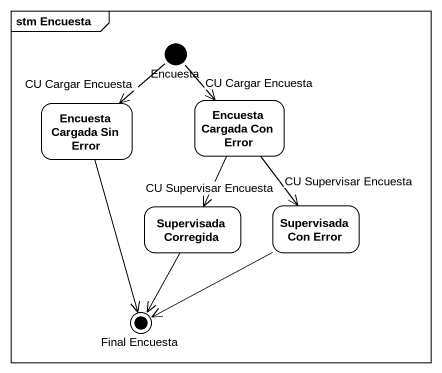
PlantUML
@startuml
mainframe stm Encuesta
hide empty description
state Encuesta <<start>>
state "Encuesta Cargada Sin Error" as Encuesta_Cargada_Sin_Error
state "Encuesta Cargada Con Error" as Encuesta_Cargada_Con_Error
state "Supervisada Corregida" as Supervisada_Corregida
state "Supervisada Con Error" as Supervisada_Con_Error
state "Final Encuesta" as Final_Encuesta <<end>>
Encuesta --> Encuesta_Cargada_Sin_Error : CU Cargar Encuesta
Encuesta --> Encuesta_Cargada_Con_Error : CU Cargar Encuesta
Encuesta_Cargada_Sin_Error --> Final_Encuesta
Encuesta_Cargada_Con_Error --> Supervisada_Corregida : CU Supervisar Encuesta
Encuesta_Cargada_Con_Error --> Supervisada_Con_Error : CU Supervisar Encuesta
Supervisada_Corregida --> Final_Encuesta
Supervisada_Con_Error -left-> Final_Encuesta
@enduml
